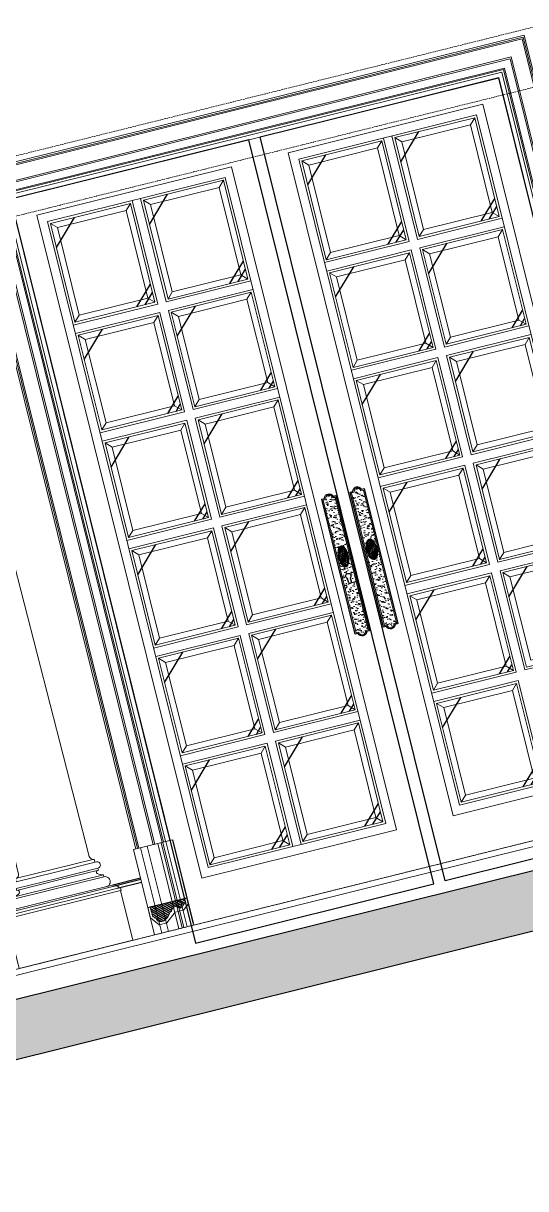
# Model space of a CAD drawing. Header units: inches. Extents: x -207898 to 3408902, y 497526 to 4632928.
# Drawn here: x 300325 to 302044, y 511786 to 515772 of the extents above; entities that cross this region are included whole.
import ezdxf

# ---------------------------------------------------------------- set-up
doc = ezdxf.new("R2010")
doc.units = ezdxf.units.IN
doc.header["$MEASUREMENT"] = 0
doc.linetypes.add('DASHED', pattern=[0.75, 0.5, -0.25])
doc.linetypes.add('HIDDEN', pattern=[0.375, 0.25, -0.125])
for name, color, linetype in [('8', 8, 'Continuous'), ('A-HATCH', 8, 'Continuous'), ('A-Hidden', 8, 'HIDDEN'), ('A-Plaster', 1, 'Continuous'), ('brass', 40, 'Continuous'), ('Ext.Walls', 31, 'Continuous'), ('Layer1', 1, 'Continuous'), ('Layer3', 7, 'Continuous'), ('Layer7', 8, 'Continuous'), ('WOOD', 23, 'Continuous')]:
    doc.layers.add(name, color=color, linetype=linetype)
for name, color, linetype, lineweight in [('A-FLOR-TIL1', 6, 'Continuous', 18), ('DIM', 252, 'Continuous', 35), ('Glass', 4, 'Continuous', 0), ('Marble', 6, 'Continuous', 0), ('wood ELEVATION 2', 32, 'Continuous', 18)]:
    doc.layers.add(name, color=color, linetype=linetype, lineweight=lineweight)

# ---------------------------------------------------------------- blocks, each defined once
blk = doc.blocks.new('seca')
at = {"layer": 'Layer7', "ltscale": 300}
h = blk.add_hatch(dxfattribs=at)
h.set_pattern_fill('AR-CONC', color=256, scale=10, angle=-13.9714, style=0)
h.set_pattern_definition([(116.028577, (-385371.086, -318706.174), (-71.119169, 11.2278116), [7.5, -82.5]), (171.028577, (-385371.086, -318706.174), (31.625426, 69.643965), [6, -66]), (65.577177, (-385377.01, -318705.24), (-39.493806, 80.871745), [6.374019, -70.114211]), (119.844377, (-385366.26, -318686.77), (-107.563064, 9.705012), [11.25, -123.75]), (69.392977, (-385375.22, -318685.96), (-67.18229, 117.096285), [9.561029, -105.1713]), (174.844377, (-385366.26, -318686.77), (-67.182198, 117.096337), [9, -99]), (145.028577, (-385377.17, -318689.203), (-67.645578, -24.659192), [7.5, -82.5]), (200.028577, (-385377.17, -318689.2), (-6.103844, 76.244295), [6, -66]), (94.577177, (-385382.806, -318691.26), (-73.749461, 51.585045), [6.374019, -70.114211]), (128.528577, (-385371.086, -318706.174), (6.8573079, 32.5981461), [0, -65.2, 0, -67, 0, -66.25]), (158.528577, (-385371.086, -318706.174), (-16.0061014, 44.6258503), [0, -38.2, 0, -63.7, 0, -25.25]), (198.528577, (-385349.446, -318711.558), (-52.3475577, 10.6997366), [0, -25, 0, -78, 0, -103.5]), (208.528577, (-385339.74, -318713.973), (-54.1764206, 23.794676), [0, -32.5, 0, -51.8, 0, -73.5])])
h.paths.add_polyline_path([(100, 4650), (100, 4450), (-13135, 4450), (-13135, 4650)])
h.paths.add_polyline_path([(-13232.1, 0), (-13232.1, 200), (100, 200), (100, 0)])
at = {"layer": 'A-FLOR-TIL1', "ltscale": 5}
for p, q in [((-13232.1, 300), (-100, 300)), ((-13232.1, 280), (-100, 280))]:
    blk.add_line(p, q, dxfattribs=at)
at = {"layer": 'Layer3'}
for p, q in [((-13232.1, 200), (100, 200)), ((-13232.1, 0), (100, 0))]:
    blk.add_line(p, q, dxfattribs=at)
blk = doc.blocks.new('deco column')
at = {"layer": 'Ext.Walls', "lineweight": 0}
for p, q in [((7577.1, -5087.7, 0), (7252.1, -5087.7, 0)), ((7252.1, -5087.7, 0), (7252.1, -5102.7, 0)), ((7577.1, -5087.7, 0), (7577.1, -5102.7, 0)), ((7414.6, -5102.7, 0), (7252.1, -5102.7, 0)), ((7264.6, -5114.3, 0), (7264.6, -5137.7, 0)), ((7414.6, -5137.7, 0), (7264.6, -5137.7, 0)), ((7414.6, -5102.7, 0), (7577.1, -5102.7, 0)), ((7414.6, -5137.7, 0), (7564.6, -5137.7, 0)), ((7564.6, -5114.3, 0), (7564.6, -5137.7, 0)), ((7414.6, -5167.7, 0), (7294.6, -5167.7, 0)), ((7294.6, -5167.7, 0), (7294.6, -5182.7, 0)), ((7414.6, -5167.7, 0), (7534.6, -5167.7, 0)), ((7534.6, -5167.7, 0), (7534.6, -5182.7, 0)), ((7308.3, -5215.2, 0), (7289.6, -7473.4, 0)), ((7414.6, -5182.7, 0), (7294.6, -5182.7, 0)), ((7308.3, -5194.9, 0), (7308.3, -5215.2, 0)), ((7414.6, -5182.7, 0), (7534.6, -5182.7, 0)), ((7520.8, -5194.9, 0), (7520.8, -5215.2, 0)), ((7520.8, -5215.2, 0), (7539.6, -7473.4, 0)), ((7275.9, -7486.2, 0), (7414.6, -7486.2, 0)), ((7275.9, -7497.6, 0), (7275.9, -7486.2, 0)), ((7553.2, -7486.2, 0), (7414.6, -7486.2, 0)), ((7553.2, -7497.6, 0), (7553.2, -7486.2, 0)), ((7270.5, -7497.6, 0), (7414.6, -7497.6, 0)), ((7270.5, -7519.7, 0), (7414.6, -7519.7, 0)), ((7270.5, -7526.6, 0), (7270.5, -7519.7, 0)), ((7270.5, -7526.6, 0), (7414.6, -7526.6, 0)), ((7558.6, -7497.6, 0), (7414.6, -7497.6, 0)), ((7558.6, -7519.7, 0), (7414.6, -7519.7, 0)), ((7558.6, -7526.6, 0), (7414.6, -7526.6, 0)), ((7558.6, -7526.6, 0), (7558.6, -7519.7, 0)), ((7257.6, -7546, 0), (7414.6, -7546, 0)), ((7257.6, -7553.3, 0), (7257.6, -7546, 0)), ((7257.6, -7553.3, 0), (7571.5, -7553.3, 0)), ((7571.5, -7546, 0), (7414.6, -7546, 0)), ((7571.5, -7553.3, 0), (7571.5, -7546, 0)), ((7240.4, -7587.7, 0), (7414.6, -7587.7, 0)), ((7588.8, -7587.7, 0), (7414.6, -7587.7, 0))]:
    blk.add_line(p, q, dxfattribs=at)
at = {"layer": 'Ext.Walls', "lineweight": 0, "elevation": 0}
blk.add_lwpolyline([(7414.6, -5087.7), (7254.6, -5087.7)], dxfattribs=at)
at = {"layer": 'Ext.Walls', "lineweight": 0}
for centre, radius, start, end in [((7252.1, -5114.8, 0), 12.4, 2.2566, 75.6666), ((7312.6, -5129.7, 0), 42.1, 190.9695, 244.5872), ((7516.5, -5129.7, 0), 42.1, 295.4128, 349.0305), ((7577, -5114.8, 0), 12.4, 104.3334, 177.7434), ((7295, -5195.7, 0), 13.3, 3.4202, 77.6829), ((7534.1, -5195.7, 0), 13.3, 102.3171, 176.5798)]:
    blk.add_arc(centre, radius, start, end, dxfattribs=at)
for centre, major_axis, start_param, end_param in [((7276.1, -7473.2, 0), (-9.56, 9.56), 2.621969, 3.910571), ((7270.5, -7508.6, 0), (-7.83, 7.83), -0.785398, 2.356194), ((7272.8, -7532.6, 0), (-4.25, 4.25), 3.211342, 5.374534), ((7257.6, -7570.5, 0), (12.2, 12.2), 0.785398, 3.926991), ((7253.6, -7512.1, 0), (24.1, 24.1), 4.043473, 4.698234)]:
    blk.add_ellipse(centre, major_axis=major_axis, ratio=1, start_param=start_param, end_param=end_param, dxfattribs=at)
at = {"layer": 'Ext.Walls', "lineweight": 0, "extrusion": (0, 0, -1)}
for centre, major_axis, start_param, end_param in [((7553.1, -7473.2, 0), (9.56, 9.56), 2.621969, 3.910571), ((7556.3, -7532.6, 0), (4.25, 4.25), 3.211342, 5.374534), ((7558.6, -7508.6, 0), (7.83, 7.83), -0.785398, 2.356194), ((7575.5, -7512.1, 0), (-24.1, 24.1), 4.043473, 4.698234), ((7571.5, -7570.5, 0), (-12.2, 12.2), 0.785398, 3.926991)]:
    blk.add_ellipse(centre, major_axis=major_axis, ratio=1, start_param=start_param, end_param=end_param, dxfattribs=at)
at = {"layer": 'Marble', "color": 6}
for p, q in [((7614.6, -7612.7, 0), (7214.6, -7612.7, 0)), ((7216.6, -7602.7, 0), (7612.6, -7602.7, 0)), ((7602.6, -7592.7, 0), (7226.6, -7592.7, 0))]:
    blk.add_line(p, q, dxfattribs=at)
at = {"layer": 'Marble', "color": 6, "elevation": 0}
for points in [[(7214.6, -7612.7), (7211.6, -7612.7), (7211.6, -7602.7), (7216.6, -7602.7, -0.414214), (7226.6, -7592.7), (7226.6, -7587.7), (7414.6, -7587.7)], [(7614.6, -7612.7), (7617.6, -7612.7), (7617.6, -7602.7), (7612.6, -7602.7, 0.414214), (7602.6, -7592.7), (7602.6, -7587.7), (7414.6, -7587.7)]]:
    blk.add_lwpolyline(points, format="xyb", dxfattribs=at)
blk.add_lwpolyline([(7214.6, -7612.7), (7214.6, -7787.7), (7614.6, -7787.7), (7614.6, -7612.7)], dxfattribs=at)
blk = doc.blocks.new('door main maj')
at = {"layer": 'A-HATCH'}
h = blk.add_hatch(dxfattribs=at)
h.set_pattern_fill('AR-RROOF', color=256, scale=20, angle=45, style=0)
h.set_pattern_definition([(45, (53163.64, -12158.8), (431.0523, 1149.473), [7620, -1016, 2540, -508]), (45, (53461.8, -11501.44), (-836.96, 118.539), [1524, -167.64, 3048, -381]), (45, (53037.9, -11673.86), (1627.2224, 2108.5641), [4064, -711.2, 2032, -508])])
h.paths.add_polyline_path([(-466, -233.3), (-748, -233.3), (-748, -581.7), (-466, -581.7)])
h = blk.add_hatch(dxfattribs=at)
h.set_pattern_fill('AR-RROOF', color=256, scale=20, angle=45, style=0)
h.set_pattern_definition([(45, (53491.6, -12158.8), (431.0523, 1149.473), [7620, -1016, 2540, -508]), (45, (53789.76, -11501.44), (-836.96, 118.539), [1524, -167.64, 3048, -381]), (45, (53365.9, -11673.86), (1627.2224, 2108.5641), [4064, -711.2, 2032, -508])])
h.paths.add_polyline_path([(-138, -233.3), (-420, -233.3), (-420, -581.7), (-138, -581.7)])
h = blk.add_hatch(dxfattribs=at)
h.set_pattern_fill('AR-RROOF', color=256, scale=20, angle=45, style=0)
h.set_pattern_definition([(45, (54049.57, -12158.8), (431.0523, 1149.473), [7620, -1016, 2540, -508]), (45, (54347.7, -11501.44), (-836.96, 118.539), [1524, -167.64, 3048, -381]), (45, (53923.84, -11673.86), (1627.2224, 2108.5641), [4064, -711.2, 2032, -508])])
h.paths.add_polyline_path([(420, -233.3), (138, -233.3), (138, -581.7), (420, -581.7)])
h = blk.add_hatch(dxfattribs=at)
h.set_pattern_fill('AR-RROOF', color=256, scale=20, angle=45, style=0)
h.set_pattern_definition([(45, (54377.54, -12158.8), (431.0523, 1149.473), [7620, -1016, 2540, -508]), (45, (54675.7, -11501.44), (-836.96, 118.539), [1524, -167.64, 3048, -381]), (45, (54251.82, -11673.86), (1627.2224, 2108.5641), [4064, -711.2, 2032, -508])])
h.paths.add_polyline_path([(747.9, -233.3), (466, -233.3), (466, -581.7), (747.9, -581.7)])
h = blk.add_hatch(dxfattribs=at)
h.set_pattern_fill('AR-RROOF', color=256, scale=20, angle=45, style=0)
h.set_pattern_definition([(45, (53163.64, -12553.23), (431.0523, 1149.473), [7620, -1016, 2540, -508]), (45, (53461.8, -11895.9), (-836.96, 118.539), [1524, -167.64, 3048, -381]), (45, (53037.9, -12068.3), (1627.2224, 2108.5641), [4064, -711.2, 2032, -508])])
h.paths.add_polyline_path([(-466, -627.7), (-748, -627.7), (-748, -961.2), (-466, -961.2)])
h = blk.add_hatch(dxfattribs=at)
h.set_pattern_fill('AR-RROOF', color=256, scale=20, angle=45, style=0)
h.set_pattern_definition([(45, (53491.6, -12553.23), (431.0523, 1149.473), [7620, -1016, 2540, -508]), (45, (53789.76, -11895.9), (-836.96, 118.539), [1524, -167.64, 3048, -381]), (45, (53365.9, -12068.3), (1627.2224, 2108.5641), [4064, -711.2, 2032, -508])])
h.paths.add_polyline_path([(-138, -627.7), (-420, -627.7), (-420, -961.2), (-138, -961.2)])
h = blk.add_hatch(dxfattribs=at)
h.set_pattern_fill('AR-RROOF', color=256, scale=20, angle=45, style=0)
h.set_pattern_definition([(45, (54049.57, -12553.23), (431.0523, 1149.473), [7620, -1016, 2540, -508]), (45, (54347.7, -11895.9), (-836.96, 118.539), [1524, -167.64, 3048, -381]), (45, (53923.84, -12068.3), (1627.2224, 2108.5641), [4064, -711.2, 2032, -508])])
h.paths.add_polyline_path([(420, -627.7), (138, -627.7), (138, -961.2), (420, -961.2)])
h = blk.add_hatch(dxfattribs=at)
h.set_pattern_fill('AR-RROOF', color=256, scale=20, angle=45, style=0)
h.set_pattern_definition([(45, (54377.54, -12553.23), (431.0523, 1149.473), [7620, -1016, 2540, -508]), (45, (54675.7, -11895.9), (-836.96, 118.539), [1524, -167.64, 3048, -381]), (45, (54251.82, -12068.3), (1627.2224, 2108.5641), [4064, -711.2, 2032, -508])])
h.paths.add_polyline_path([(747.9, -627.7), (466, -627.7), (466, -961.2), (747.9, -961.2)])
h = blk.add_hatch(dxfattribs=at)
h.set_pattern_fill('AR-RROOF', color=256, scale=20, angle=45, style=0)
h.set_pattern_definition([(45, (53163.64, -12932.66), (431.0523, 1149.473), [7620, -1016, 2540, -508]), (45, (53461.8, -12275.3), (-836.96, 118.539), [1524, -167.64, 3048, -381]), (45, (53037.9, -12447.73), (1627.2224, 2108.5641), [4064, -711.2, 2032, -508])])
h.paths.add_polyline_path([(-466, -1007.2), (-747.9, -1007.2), (-747.9, -1340.6), (-466, -1340.6)])
h = blk.add_hatch(dxfattribs=at)
h.set_pattern_fill('AR-RROOF', color=256, scale=20, angle=45, style=0)
h.set_pattern_definition([(45, (53491.6, -12932.66), (431.0523, 1149.473), [7620, -1016, 2540, -508]), (45, (53789.76, -12275.3), (-836.96, 118.539), [1524, -167.64, 3048, -381]), (45, (53365.9, -12447.73), (1627.2224, 2108.5641), [4064, -711.2, 2032, -508])])
h.paths.add_polyline_path([(-138, -1007.2), (-420, -1007.2), (-420, -1340.6), (-138, -1340.6)])
h = blk.add_hatch(dxfattribs=at)
h.set_pattern_fill('AR-RROOF', color=256, scale=20, angle=45, style=0)
h.set_pattern_definition([(45, (54049.57, -12932.66), (431.0523, 1149.473), [7620, -1016, 2540, -508]), (45, (54347.7, -12275.3), (-836.96, 118.539), [1524, -167.64, 3048, -381]), (45, (53923.84, -12447.73), (1627.2224, 2108.5641), [4064, -711.2, 2032, -508])])
h.paths.add_polyline_path([(420, -1007.2), (138, -1007.2), (138, -1340.6), (420, -1340.6)])
h = blk.add_hatch(dxfattribs=at)
h.set_pattern_fill('AR-RROOF', color=256, scale=20, angle=45, style=0)
h.set_pattern_definition([(45, (54377.54, -12932.66), (431.0523, 1149.473), [7620, -1016, 2540, -508]), (45, (54675.7, -12275.3), (-836.96, 118.539), [1524, -167.64, 3048, -381]), (45, (54251.82, -12447.73), (1627.2224, 2108.5641), [4064, -711.2, 2032, -508])])
h.paths.add_polyline_path([(747.9, -1007.2), (466, -1007.2), (466, -1340.6), (747.9, -1340.6)])
h = blk.add_hatch(dxfattribs=at)
h.set_pattern_fill('AR-RROOF', color=256, scale=20, angle=45, style=0)
h.set_pattern_definition([(45, (53163.64, -13312.1), (431.0523, 1149.473), [7620, -1016, 2540, -508]), (45, (53461.8, -12654.74), (-836.96, 118.539), [1524, -167.64, 3048, -381]), (45, (53037.9, -12827.16), (1627.2224, 2108.5641), [4064, -711.2, 2032, -508])])
h.paths.add_polyline_path([(-466, -1386.6), (-747.9, -1386.6), (-747.9, -1720), (-466, -1720)])
h = blk.add_hatch(dxfattribs=at)
h.set_pattern_fill('AR-RROOF', color=256, scale=20, angle=45, style=0)
h.set_pattern_definition([(45, (53491.6, -13312.1), (431.0523, 1149.473), [7620, -1016, 2540, -508]), (45, (53789.76, -12654.74), (-836.96, 118.539), [1524, -167.64, 3048, -381]), (45, (53365.9, -12827.16), (1627.2224, 2108.5641), [4064, -711.2, 2032, -508])])
h.paths.add_polyline_path([(-138, -1386.6), (-420, -1386.6), (-420, -1720), (-138, -1720)])
h = blk.add_hatch(dxfattribs=at)
h.set_pattern_fill('AR-RROOF', color=256, scale=20, angle=45, style=0)
h.set_pattern_definition([(45, (54049.57, -13312.1), (431.0523, 1149.473), [7620, -1016, 2540, -508]), (45, (54347.7, -12654.74), (-836.96, 118.539), [1524, -167.64, 3048, -381]), (45, (53923.84, -12827.16), (1627.2224, 2108.5641), [4064, -711.2, 2032, -508])])
h.paths.add_polyline_path([(420, -1386.6), (138, -1386.6), (138, -1720), (420, -1720)])
h = blk.add_hatch(dxfattribs=at)
h.set_pattern_fill('AR-RROOF', color=256, scale=20, angle=45, style=0)
h.set_pattern_definition([(45, (54377.54, -13312.1), (431.0523, 1149.473), [7620, -1016, 2540, -508]), (45, (54675.7, -12654.74), (-836.96, 118.539), [1524, -167.64, 3048, -381]), (45, (54251.82, -12827.16), (1627.2224, 2108.5641), [4064, -711.2, 2032, -508])])
h.paths.add_polyline_path([(747.9, -1386.6), (466, -1386.6), (466, -1720), (747.9, -1720)])
h = blk.add_hatch(dxfattribs=at)
h.set_pattern_fill('AR-RROOF', color=256, scale=20, angle=45, style=0)
h.set_pattern_definition([(45, (53163.64, -13691.53), (431.0523, 1149.473), [7620, -1016, 2540, -508]), (45, (53461.8, -13034.2), (-836.96, 118.539), [1524, -167.64, 3048, -381]), (45, (53037.9, -13206.6), (1627.2224, 2108.5641), [4064, -711.2, 2032, -508])])
h.paths.add_polyline_path([(-466, -1766), (-747.9, -1766), (-747.9, -2099.5), (-466, -2099.5)])
h = blk.add_hatch(dxfattribs=at)
h.set_pattern_fill('AR-RROOF', color=256, scale=20, angle=45, style=0)
h.set_pattern_definition([(45, (53491.6, -13691.53), (431.0523, 1149.473), [7620, -1016, 2540, -508]), (45, (53789.76, -13034.2), (-836.96, 118.539), [1524, -167.64, 3048, -381]), (45, (53365.9, -13206.6), (1627.2224, 2108.5641), [4064, -711.2, 2032, -508])])
h.paths.add_polyline_path([(-138, -1766), (-420, -1766), (-420, -2099.5), (-138, -2099.5)])
h = blk.add_hatch(dxfattribs=at)
h.set_pattern_fill('AR-RROOF', color=256, scale=20, angle=45, style=0)
h.set_pattern_definition([(45, (54049.57, -13691.53), (431.0523, 1149.473), [7620, -1016, 2540, -508]), (45, (54347.7, -13034.2), (-836.96, 118.539), [1524, -167.64, 3048, -381]), (45, (53923.84, -13206.6), (1627.2224, 2108.5641), [4064, -711.2, 2032, -508])])
h.paths.add_polyline_path([(420, -1766), (138, -1766), (138, -2099.5), (420, -2099.5)])
h = blk.add_hatch(dxfattribs=at)
h.set_pattern_fill('AR-RROOF', color=256, scale=20, angle=45, style=0)
h.set_pattern_definition([(45, (54377.54, -13691.53), (431.0523, 1149.473), [7620, -1016, 2540, -508]), (45, (54675.7, -13034.2), (-836.96, 118.539), [1524, -167.64, 3048, -381]), (45, (54251.82, -13206.6), (1627.2224, 2108.5641), [4064, -711.2, 2032, -508])])
h.paths.add_polyline_path([(747.9, -1766), (466, -1766), (466, -2099.5), (747.9, -2099.5)])
h = blk.add_hatch(dxfattribs=at)
h.set_pattern_fill('AR-RROOF', color=256, scale=20, angle=45, style=0)
h.set_pattern_definition([(45, (53163.64, -14070.96), (431.0523, 1149.473), [7620, -1016, 2540, -508]), (45, (53461.8, -13413.6), (-836.96, 118.539), [1524, -167.64, 3048, -381]), (45, (53037.9, -13586.02), (1627.2224, 2108.5641), [4064, -711.2, 2032, -508])])
h.paths.add_polyline_path([(-466, -2145.5), (-748, -2145.5), (-748, -2493.9), (-466, -2493.9)])
h = blk.add_hatch(dxfattribs=at)
h.set_pattern_fill('AR-RROOF', color=256, scale=20, angle=45, style=0)
h.set_pattern_definition([(45, (53491.6, -14070.96), (431.0523, 1149.473), [7620, -1016, 2540, -508]), (45, (53789.76, -13413.6), (-836.96, 118.539), [1524, -167.64, 3048, -381]), (45, (53365.9, -13586.02), (1627.2224, 2108.5641), [4064, -711.2, 2032, -508])])
h.paths.add_polyline_path([(-138, -2145.5), (-420, -2145.5), (-420, -2493.9), (-138, -2493.9)])
h = blk.add_hatch(dxfattribs=at)
h.set_pattern_fill('AR-RROOF', color=256, scale=20, angle=45, style=0)
h.set_pattern_definition([(45, (54049.57, -14070.96), (431.0523, 1149.473), [7620, -1016, 2540, -508]), (45, (54347.7, -13413.6), (-836.96, 118.539), [1524, -167.64, 3048, -381]), (45, (53923.84, -13586.02), (1627.2224, 2108.5641), [4064, -711.2, 2032, -508])])
h.paths.add_polyline_path([(420, -2145.5), (138, -2145.5), (138, -2493.9), (420, -2493.9)])
at = {"layer": 'brass', "lineweight": 0}
h = blk.add_hatch(dxfattribs=at)
h.set_pattern_fill('AR-SAND', color=256, scale=0.4)
h.set_pattern_definition([(37.5, (-53180.787, 11188.355), (-0.6400125, 19.5765295), [0, -15.4432, 0, -17.272, 0, -16.51]), (7.5, (-53180.787, 11188.355), (17.980931, 28.673004), [0, -8.3312, 0, -13.9192, 0, -5.334]), (327.5, (-53193.284, 11188.355), (31.639695, 0.0574874), [0, -5.08, 0, -18.288, 0, -23.876]), (317.5, (-53193.284, 11188.355), (30.542258, 8.917173), [0, -2.54, 0, -11.9888, 0, -13.716])])
h.paths.add_polyline_path([(-71, -1376.9), (-61.4, -1376.9, -1.054652), (-38.6, -1376.9), (-29, -1376.9), (-29, -1844.9), (-38.6, -1844.9, -1.054652), (-61.4, -1844.9), (-71, -1844.9)])
h.paths.add_polyline_path([(-45, -1670.9), (-45, -1657.4, 3.296663), (-55, -1657.4), (-55, -1670.9, 1)], flags=16)
edge = h.paths.add_edge_path(flags=16)
edge.add_ellipse((-50, -1580.9), major_axis=(0, -36), ratio=0.472222, start_angle=0, end_angle=360, ccw=False)
edge = h.paths.add_edge_path(flags=0)
edge.add_spline(control_points=[(-50, -1614.9), (-50.7, -1614.9), (-51.4, -1614.8), (-52.9, -1614.2), (-53.7, -1613.8), (-55.2, -1612.7), (-56, -1611.9), (-57.5, -1610.2), (-58.2, -1609.1), (-60, -1606.1), (-61, -1603.9), (-62.7, -1599.1), (-63.4, -1596.4), (-64.4, -1590.7), (-64.8, -1587.7), (-65.1, -1581.6), (-65, -1578.5), (-64.6, -1572.4), (-64.2, -1569.5), (-63, -1563.9), (-62.2, -1561.3), (-60.5, -1556.6), (-59.4, -1554.6), (-57.4, -1551.5), (-56.5, -1550.3), (-54.6, -1548.5), (-53.6, -1547.9), (-51.9, -1547.2), (-51.2, -1547), (-49.8, -1546.8), (-49.1, -1546.9), (-47.6, -1547.3), (-46.9, -1547.7), (-45.3, -1548.6), (-44.6, -1549.3), (-43.1, -1550.9), (-42.3, -1551.8), (-40.9, -1554.1), (-40.2, -1555.3), (-38.6, -1558.9), (-37.7, -1561.6), (-36.2, -1567.3), (-35.7, -1570.4), (-35, -1576.7), (-34.9, -1580), (-35.1, -1586.5), (-35.5, -1589.7), (-36.5, -1595.8), (-37.2, -1598.7), (-39, -1603.9), (-40.1, -1606.3), (-42.1, -1609.7), (-43.1, -1610.9), (-45, -1612.9), (-46, -1613.6), (-47.7, -1614.5), (-48.4, -1614.7), (-49.4, -1614.9), (-49.7, -1614.9), (-50, -1614.9)], knot_values=[0, 0, 0, 0, 0.16901, 0.16901, 0.33802, 0.33802, 0.50703, 0.50703, 0.67604, 0.67604, 0.938571, 0.938571, 1.201101, 1.201101, 1.463632, 1.463632, 1.726163, 1.726163, 1.988693, 1.988693, 2.251224, 2.251224, 2.513755, 2.513755, 2.724578, 2.724578, 2.935401, 2.935401, 3.103312, 3.103312, 3.271224, 3.271224, 3.439135, 3.439135, 3.607046, 3.607046, 3.774958, 3.774958, 3.942869, 3.942869, 4.222, 4.222, 4.501132, 4.501132, 4.780263, 4.780263, 5.059395, 5.059395, 5.338526, 5.338526, 5.617657, 5.617657, 5.833162, 5.833162, 6.048667, 6.048667, 6.216772, 6.216772, 6.283185, 6.283185, 6.283185, 6.283185], degree=3, periodic=0)
h = blk.add_hatch(dxfattribs=at)
h.set_pattern_fill('AR-SAND', color=256, scale=0.4)
h.set_pattern_definition([(37.5, (-53217.517, 11188.355), (-0.6400125, 19.5765295), [0, -15.4432, 0, -17.272, 0, -16.51]), (7.5, (-53217.517, 11188.355), (17.980931, 28.673004), [0, -8.3312, 0, -13.9192, 0, -5.334]), (327.5, (-53230.013, 11188.355), (31.639695, 0.0574874), [0, -5.08, 0, -18.288, 0, -23.876]), (317.5, (-53230.013, 11188.355), (30.542258, 8.917173), [0, -2.54, 0, -11.9888, 0, -13.716])])
edge = h.paths.add_edge_path()
edge.add_line((29, -1376.9), (38.6, -1376.9))
edge.add_arc((50, -1376.3), 11.4, -363.0473, -176.9527, ccw=False)
edge.add_line((61.4, -1376.9), (71, -1376.9))
edge.add_line((71, -1376.9), (71, -1844.9))
edge.add_line((71, -1844.9), (61.4, -1844.9))
edge.add_arc((50, -1845.5), 11.4, -183.0473, 3.0473, ccw=False)
edge.add_line((38.6, -1844.9), (29, -1844.9))
edge.add_line((29, -1844.9), (29, -1376.9))
edge = h.paths.add_edge_path(flags=16)
edge.add_line((55, -1665.7), (55, -1664.9))
edge.add_arc((49.8, -1671.7), 8.54, 52.7456, 124.4083)
edge.add_line((45, -1664.6), (45, -1665.2))
edge.add_arc((49.7, -1671.1), 7.54, 45.2035, 128.5023, ccw=False)
edge = h.paths.add_edge_path(flags=16)
edge.add_ellipse((50, -1580.9), major_axis=(0, -36), ratio=0.472222, start_angle=0, end_angle=360, ccw=False)
edge = h.paths.add_edge_path(flags=0)
edge.add_spline(control_points=[(50, -1614.9), (49.3, -1614.9), (48.6, -1614.8), (47.1, -1614.2), (46.3, -1613.8), (44.8, -1612.7), (44, -1611.9), (42.5, -1610.2), (41.8, -1609.1), (40, -1606.1), (39, -1603.9), (37.3, -1599.1), (36.6, -1596.4), (35.6, -1590.7), (35.2, -1587.7), (34.9, -1581.6), (35, -1578.5), (35.4, -1572.4), (35.8, -1569.5), (37, -1563.9), (37.8, -1561.3), (39.5, -1556.6), (40.6, -1554.6), (42.6, -1551.5), (43.5, -1550.3), (45.4, -1548.5), (46.4, -1547.9), (48.1, -1547.2), (48.8, -1547), (50.2, -1546.8), (50.9, -1546.9), (52.4, -1547.3), (53.1, -1547.7), (54.7, -1548.6), (55.4, -1549.3), (56.9, -1550.9), (57.7, -1551.8), (59.1, -1554.1), (59.8, -1555.3), (61.4, -1558.9), (62.3, -1561.6), (63.8, -1567.3), (64.3, -1570.4), (65, -1576.7), (65.1, -1580), (64.9, -1586.5), (64.5, -1589.7), (63.5, -1595.8), (62.8, -1598.7), (61, -1603.9), (59.9, -1606.3), (57.9, -1609.7), (56.9, -1610.9), (55, -1612.9), (54, -1613.6), (52.3, -1614.5), (51.6, -1614.7), (50.6, -1614.9), (50.3, -1614.9), (50, -1614.9)], knot_values=[0, 0, 0, 0, 0.16901, 0.16901, 0.33802, 0.33802, 0.50703, 0.50703, 0.67604, 0.67604, 0.938571, 0.938571, 1.201101, 1.201101, 1.463632, 1.463632, 1.726163, 1.726163, 1.988693, 1.988693, 2.251224, 2.251224, 2.513755, 2.513755, 2.724578, 2.724578, 2.935401, 2.935401, 3.103312, 3.103312, 3.271224, 3.271224, 3.439135, 3.439135, 3.607046, 3.607046, 3.774958, 3.774958, 3.942869, 3.942869, 4.222, 4.222, 4.501132, 4.501132, 4.780263, 4.780263, 5.059395, 5.059395, 5.338526, 5.338526, 5.617657, 5.617657, 5.833162, 5.833162, 6.048667, 6.048667, 6.216772, 6.216772, 6.283185, 6.283185, 6.283185, 6.283185], degree=3, periodic=0)
h = blk.add_hatch(dxfattribs=at)
h.set_pattern_fill('ANSI36', color=256)
h.set_pattern_definition([(45, (-53180.787, 11188.3552), (1.68379802, 6.17392608), [7.9375, -1.5875, 0, -1.5875])])
edge = h.paths.add_edge_path()
edge.add_spline(control_points=[(-50, -1614.9), (-50.7, -1614.9), (-51.4, -1614.8), (-52.9, -1614.2), (-53.7, -1613.8), (-55.2, -1612.7), (-56, -1611.9), (-57.5, -1610.2), (-58.2, -1609.1), (-60, -1606.1), (-61, -1603.9), (-62.7, -1599.1), (-63.4, -1596.4), (-64.4, -1590.7), (-64.8, -1587.7), (-65.1, -1581.6), (-65, -1578.5), (-64.6, -1572.4), (-64.2, -1569.5), (-63, -1563.9), (-62.2, -1561.3), (-60.5, -1556.6), (-59.4, -1554.6), (-57.4, -1551.5), (-56.5, -1550.3), (-54.6, -1548.5), (-53.6, -1547.9), (-51.9, -1547.2), (-51.2, -1547), (-49.8, -1546.8), (-49.1, -1546.9), (-47.6, -1547.3), (-46.9, -1547.7), (-45.3, -1548.6), (-44.6, -1549.3), (-43.1, -1550.9), (-42.3, -1551.8), (-40.9, -1554.1), (-40.2, -1555.3), (-38.6, -1558.9), (-37.7, -1561.6), (-36.2, -1567.3), (-35.7, -1570.4), (-35, -1576.7), (-34.9, -1580), (-35.1, -1586.5), (-35.5, -1589.7), (-36.5, -1595.8), (-37.2, -1598.7), (-39, -1603.9), (-40.1, -1606.3), (-42.1, -1609.7), (-43.1, -1610.9), (-45, -1612.9), (-46, -1613.6), (-47.7, -1614.5), (-48.4, -1614.7), (-49.4, -1614.9), (-49.7, -1614.9), (-50, -1614.9)], knot_values=[0, 0, 0, 0, 0.16901, 0.16901, 0.33802, 0.33802, 0.50703, 0.50703, 0.67604, 0.67604, 0.938571, 0.938571, 1.201101, 1.201101, 1.463632, 1.463632, 1.726163, 1.726163, 1.988693, 1.988693, 2.251224, 2.251224, 2.513755, 2.513755, 2.724578, 2.724578, 2.935401, 2.935401, 3.103312, 3.103312, 3.271224, 3.271224, 3.439135, 3.439135, 3.607046, 3.607046, 3.774958, 3.774958, 3.942869, 3.942869, 4.222, 4.222, 4.501132, 4.501132, 4.780263, 4.780263, 5.059395, 5.059395, 5.338526, 5.338526, 5.617657, 5.617657, 5.833162, 5.833162, 6.048667, 6.048667, 6.216772, 6.216772, 6.283185, 6.283185, 6.283185, 6.283185], degree=3, periodic=0)
h = blk.add_hatch(dxfattribs=at)
h.set_pattern_fill('ANSI36', color=256)
h.set_pattern_definition([(45, (-53217.5166, 11188.3552), (1.68379802, 6.17392608), [7.9375, -1.5875, 0, -1.5875])])
edge = h.paths.add_edge_path()
edge.add_spline(control_points=[(50, -1614.9), (49.3, -1614.9), (48.6, -1614.8), (47.1, -1614.2), (46.3, -1613.8), (44.8, -1612.7), (44, -1611.9), (42.5, -1610.2), (41.8, -1609.1), (40, -1606.1), (39, -1603.9), (37.3, -1599.1), (36.6, -1596.4), (35.6, -1590.7), (35.2, -1587.7), (34.9, -1581.6), (35, -1578.5), (35.4, -1572.4), (35.8, -1569.5), (37, -1563.9), (37.8, -1561.3), (39.5, -1556.6), (40.6, -1554.6), (42.6, -1551.5), (43.5, -1550.3), (45.4, -1548.5), (46.4, -1547.9), (48.1, -1547.2), (48.8, -1547), (50.2, -1546.8), (50.9, -1546.9), (52.4, -1547.3), (53.1, -1547.7), (54.7, -1548.6), (55.4, -1549.3), (56.9, -1550.9), (57.7, -1551.8), (59.1, -1554.1), (59.8, -1555.3), (61.4, -1558.9), (62.3, -1561.6), (63.8, -1567.3), (64.3, -1570.4), (65, -1576.7), (65.1, -1580), (64.9, -1586.5), (64.5, -1589.7), (63.5, -1595.8), (62.8, -1598.7), (61, -1603.9), (59.9, -1606.3), (57.9, -1609.7), (56.9, -1610.9), (55, -1612.9), (54, -1613.6), (52.3, -1614.5), (51.6, -1614.7), (50.6, -1614.9), (50.3, -1614.9), (50, -1614.9)], knot_values=[0, 0, 0, 0, 0.16901, 0.16901, 0.33802, 0.33802, 0.50703, 0.50703, 0.67604, 0.67604, 0.938571, 0.938571, 1.201101, 1.201101, 1.463632, 1.463632, 1.726163, 1.726163, 1.988693, 1.988693, 2.251224, 2.251224, 2.513755, 2.513755, 2.724578, 2.724578, 2.935401, 2.935401, 3.103312, 3.103312, 3.271224, 3.271224, 3.439135, 3.439135, 3.607046, 3.607046, 3.774958, 3.774958, 3.942869, 3.942869, 4.222, 4.222, 4.501132, 4.501132, 4.780263, 4.780263, 5.059395, 5.059395, 5.338526, 5.338526, 5.617657, 5.617657, 5.833162, 5.833162, 6.048667, 6.048667, 6.216772, 6.216772, 6.283185, 6.283185, 6.283185, 6.283185], degree=3, periodic=0)
at = {"layer": 'WOOD', "ltscale": 5}
h = blk.add_hatch(dxfattribs=at)
h.set_pattern_fill('ANSI31', color=256, scale=2, angle=90, style=0)
h.set_pattern_definition([(135, (-3066.359, -21319.2535), (-4.490128, -4.490128), [])])
edge = h.paths.add_edge_path()
edge.add_spline(control_points=[(-969.9, -2625.5), (-970.4, -2627.3), (-971.3, -2632.3), (-966, -2640.3), (-954.1, -2643.7), (-940.5, -2640.3), (-928.2, -2630.7), (-922.3, -2622.4), (-919.5, -2617.8)], knot_values=[0, 0, 0, 0, 5.415004, 14.845554, 25.171787, 40.963284, 54.877228, 71.203181, 71.203181, 71.203181, 71.203181], degree=3, periodic=0)
edge.add_line((-919.5, -2617.8), (-914.5, -2617.8))
edge.add_spline(control_points=[(-914.5, -2617.8), (-914.3, -2617), (-913.3, -2613.8), (-909.4, -2608.2), (-901.8, -2603.8), (-894.6, -2603.1), (-890.3, -2604.5), (-888.4, -2606.7), (-887.9, -2608.5), (-887.9, -2609.5)], knot_values=[0, 0, 0, 0, 2.324395, 10.044553, 19.936108, 27.718662, 30.95963, 33.124227, 36.170003, 36.170003, 36.170003, 36.170003], degree=3, periodic=0)
edge.add_line((-887.9, -2609.5), (-883.9, -2609.5))
edge.add_arc((-879.9, -2609.5), 4, 180, 360)
edge.add_spline(control_points=[(-875.9, -2609.5), (-874.6, -2609.7), (-872.1, -2609.3), (-869.2, -2607), (-868, -2603.9), (-865.4, -2600.8), (-862.5, -2600.5), (-860.9, -2600.5)], knot_values=[0, 0, 0, 0, 4.057479, 7.238849, 10.438183, 13.975032, 18.589448, 18.589448, 18.589448, 18.589448], degree=3, periodic=0)
edge.add_line((-860.9, -2600.5), (-860.9, -2584.5))
edge.add_line((-860.9, -2584.5), (-980.9, -2584.5))
edge.add_line((-980.9, -2584.5), (-980.9, -2619.5))
edge.add_arc((-980.9, -2625.5), 6, 0, 90, ccw=False)
edge.add_line((-974.9, -2625.5), (-969.9, -2625.5))
at = {"layer": '8', "ltscale": 5, "elevation": 0}
for points in [[(-20, -120), (-860, -120), (-860, -2741.9), (-20, -2741.9)], [(20, -120), (860, -120), (860, -2741.9), (20, -2741.9)]]:
    blk.add_lwpolyline(points, close=True, dxfattribs=at)
at = {"layer": 'brass', "elevation": 0}
for points in [[(-35, -1372.9), (-25, -1372.9), (-25, -1848.9), (-35, -1848.9, -0.798957), (-65, -1848.9), (-75, -1848.9), (-75, -1372.9), (-65, -1372.9, -0.798957)], [(65, -1372.9), (75, -1372.9), (75, -1848.9), (65, -1848.9, -0.798957), (35, -1848.9), (25, -1848.9), (25, -1372.9), (35, -1372.9, -0.798957)], [(-45, -1657.4), (-45, -1670.9, -1), (-55, -1670.9), (-55, -1657.4, -3.296663)]]:
    blk.add_lwpolyline(points, format="xyb", close=True, dxfattribs=at)
at = {"layer": 'brass', "lineweight": 0, "elevation": 0}
for points in [[(-38.6, -1376.9), (-29, -1376.9), (-29, -1844.9), (-38.6, -1844.9, -1.054652), (-61.4, -1844.9), (-71, -1844.9), (-71, -1376.9), (-61.4, -1376.9, -1.054652)], [(61.4, -1376.9), (71, -1376.9), (71, -1844.9), (61.4, -1844.9, -1.054652), (38.6, -1844.9), (29, -1844.9), (29, -1376.9), (38.6, -1376.9, -1.054652)]]:
    blk.add_lwpolyline(points, format="xyb", close=True, dxfattribs=at)
at = {"layer": 'brass', "extrusion": (0, 0, -1)}
blk.add_ellipse((-50, -1580.9, 0), major_axis=(0, -36), ratio=0.472222, dxfattribs=at)
at = {"layer": 'brass'}
blk.add_ellipse((50, -1580.9, 0), major_axis=(0, -36), ratio=0.472222, dxfattribs=at)
at = {"layer": 'brass', "lineweight": 0}
for points in [[(-50, -1614.9, 0), (-50.7, -1614.9, 0), (-51.4, -1614.8, 0), (-52.9, -1614.2, 0), (-53.7, -1613.8, 0), (-55.2, -1612.7, 0), (-56, -1611.9, 0), (-57.5, -1610.2, 0), (-58.2, -1609.1, 0), (-60, -1606.1, 0), (-61, -1603.9, 0), (-62.7, -1599.1, 0), (-63.4, -1596.4, 0), (-64.4, -1590.7, 0), (-64.8, -1587.7, 0), (-65.1, -1581.6, 0), (-65, -1578.5, 0), (-64.6, -1572.4, 0), (-64.2, -1569.5, 0), (-63, -1563.9, 0), (-62.2, -1561.3, 0), (-60.5, -1556.6, 0), (-59.4, -1554.6, 0), (-57.4, -1551.5, 0), (-56.5, -1550.3, 0), (-54.6, -1548.5, 0), (-53.6, -1547.9, 0), (-51.9, -1547.2, 0), (-51.2, -1547, 0), (-49.8, -1546.8, 0), (-49.1, -1546.9, 0), (-47.6, -1547.3, 0), (-46.9, -1547.7, 0), (-45.3, -1548.6, 0), (-44.6, -1549.3, 0), (-43.1, -1550.9, 0), (-42.3, -1551.8, 0), (-40.9, -1554.1, 0), (-40.2, -1555.3, 0), (-38.6, -1558.9, 0), (-37.7, -1561.6, 0), (-36.2, -1567.3, 0), (-35.7, -1570.4, 0), (-35, -1576.7, 0), (-34.9, -1580, 0), (-35.1, -1586.5, 0), (-35.5, -1589.7, 0), (-36.5, -1595.8, 0), (-37.2, -1598.7, 0), (-39, -1603.9, 0), (-40.1, -1606.3, 0), (-42.1, -1609.7, 0), (-43.1, -1610.9, 0), (-45, -1612.9, 0), (-46, -1613.6, 0), (-47.7, -1614.5, 0), (-48.4, -1614.7, 0), (-49.4, -1614.9, 0), (-49.7, -1614.9, 0), (-50, -1614.9, 0)], [(50, -1614.9, 0), (50.7, -1614.9, 0), (51.4, -1614.8, 0), (52.9, -1614.2, 0), (53.7, -1613.8, 0), (55.2, -1612.7, 0), (56, -1611.9, 0), (57.5, -1610.2, 0), (58.2, -1609.1, 0), (60, -1606.1, 0), (61, -1603.9, 0), (62.7, -1599.1, 0), (63.4, -1596.4, 0), (64.4, -1590.7, 0), (64.8, -1587.7, 0), (65.1, -1581.6, 0), (65, -1578.5, 0), (64.6, -1572.4, 0), (64.2, -1569.5, 0), (63, -1563.9, 0), (62.2, -1561.3, 0), (60.5, -1556.6, 0), (59.4, -1554.6, 0), (57.4, -1551.5, 0), (56.5, -1550.3, 0), (54.6, -1548.5, 0), (53.6, -1547.9, 0), (51.9, -1547.2, 0), (51.2, -1547, 0), (49.8, -1546.8, 0), (49.1, -1546.9, 0), (47.6, -1547.3, 0), (46.9, -1547.7, 0), (45.3, -1548.6, 0), (44.6, -1549.3, 0), (43.1, -1550.9, 0), (42.3, -1551.8, 0), (40.9, -1554.1, 0), (40.2, -1555.3, 0), (38.6, -1558.9, 0), (37.7, -1561.6, 0), (36.2, -1567.3, 0), (35.7, -1570.4, 0), (35, -1576.7, 0), (34.9, -1580, 0), (35.1, -1586.5, 0), (35.5, -1589.7, 0), (36.5, -1595.8, 0), (37.2, -1598.7, 0), (39, -1603.9, 0), (40.1, -1606.3, 0), (42.1, -1609.7, 0), (43.1, -1610.9, 0), (45, -1612.9, 0), (46, -1613.6, 0), (47.7, -1614.5, 0), (48.4, -1614.7, 0), (49.4, -1614.9, 0), (49.7, -1614.9, 0), (50, -1614.9, 0)]]:
    blk.add_open_spline(points, degree=3, knots=[0, 0, 0, 0, 0.16901, 0.16901, 0.33802, 0.33802, 0.50703, 0.50703, 0.67604, 0.67604, 0.938571, 0.938571, 1.201101, 1.201101, 1.463632, 1.463632, 1.726163, 1.726163, 1.988693, 1.988693, 2.251224, 2.251224, 2.513755, 2.513755, 2.724578, 2.724578, 2.935401, 2.935401, 3.103312, 3.103312, 3.271224, 3.271224, 3.439135, 3.439135, 3.607046, 3.607046, 3.774958, 3.774958, 3.942869, 3.942869, 4.222, 4.222, 4.501132, 4.501132, 4.780263, 4.780263, 5.059395, 5.059395, 5.338526, 5.338526, 5.617657, 5.617657, 5.833162, 5.833162, 6.048667, 6.048667, 6.216772, 6.216772, 6.283185, 6.283185, 6.283185, 6.283185], dxfattribs=at)
at = {"layer": 'Glass'}
for p, q in [((-728, -253.3, 0), (-748, -233.3, 0)), ((-486, -253.3, 0), (-466, -233.3, 0)), ((-400, -253.3, 0), (-420, -233.3, 0)), ((-158, -253.3, 0), (-138, -233.3, 0)), ((158, -253.3, 0), (138, -233.3, 0)), ((400, -253.3, 0), (420, -233.3, 0)), ((486, -253.3, 0), (466, -233.3, 0)), ((727.9, -253.3, 0), (747.9, -233.3, 0)), ((-728, -561.7, 0), (-748, -581.7, 0)), ((-466, -581.7, 0), (-486, -561.7, 0)), ((-400, -561.7, 0), (-420, -581.7, 0)), ((-138, -581.7, 0), (-158, -561.7, 0)), ((138, -581.7, 0), (158, -561.7, 0)), ((400, -561.7, 0), (420, -581.7, 0)), ((466, -581.7, 0), (486, -561.7, 0)), ((727.9, -561.7, 0), (747.9, -581.7, 0)), ((-727.9, -647.7, 0), (-747.9, -627.7, 0)), ((-486, -647.7, 0), (-466, -627.7, 0)), ((-400, -647.7, 0), (-420, -627.7, 0)), ((-158, -647.7, 0), (-138, -627.7, 0)), ((158, -647.7, 0), (138, -627.7, 0)), ((400, -647.7, 0), (420, -627.7, 0)), ((486, -647.7, 0), (466, -627.7, 0)), ((727.9, -647.7, 0), (747.9, -627.7, 0)), ((-727.9, -941.2, 0), (-747.9, -961.2, 0)), ((-486, -941.2, 0), (-466, -961.2, 0)), ((-400, -941.2, 0), (-420, -961.2, 0)), ((-158, -941.2, 0), (-138, -961.2, 0)), ((158, -941.2, 0), (138, -961.2, 0)), ((400, -941.2, 0), (420, -961.2, 0)), ((486, -941.2, 0), (466, -961.2, 0)), ((727.9, -941.2, 0), (747.9, -961.2, 0)), ((-727.9, -1027.2, 0), (-747.9, -1007.2, 0)), ((-486, -1027.2, 0), (-466, -1007.2, 0)), ((-400, -1027.2, 0), (-420, -1007.2, 0)), ((-158, -1027.2, 0), (-138, -1007.2, 0)), ((158, -1027.2, 0), (138, -1007.2, 0)), ((400, -1027.2, 0), (420, -1007.2, 0)), ((486, -1027.2, 0), (466, -1007.2, 0)), ((727.9, -1027.2, 0), (747.9, -1007.2, 0)), ((-727.9, -1320.6, 0), (-747.9, -1340.6, 0)), ((-486, -1320.6, 0), (-466, -1340.6, 0)), ((-400, -1320.6, 0), (-420, -1340.6, 0)), ((-158, -1320.6, 0), (-138, -1340.6, 0)), ((158, -1320.6, 0), (138, -1340.6, 0)), ((400, -1320.6, 0), (420, -1340.6, 0)), ((486, -1320.6, 0), (466, -1340.6, 0)), ((-727.9, -1406.6, 0), (-747.9, -1386.6, 0)), ((-486, -1406.6, 0), (-466, -1386.6, 0)), ((-400, -1406.6, 0), (-420, -1386.6, 0)), ((-158, -1406.6, 0), (-138, -1386.6, 0)), ((158, -1406.6, 0), (138, -1386.6, 0)), ((400, -1406.6, 0), (420, -1386.6, 0)), ((486, -1406.6, 0), (466, -1386.6, 0)), ((-727.9, -1700, 0), (-747.9, -1720, 0)), ((-486, -1700, 0), (-466, -1720, 0)), ((-400, -1700, 0), (-420, -1720, 0)), ((-158, -1700, 0), (-138, -1720, 0)), ((158, -1700, 0), (138, -1720, 0)), ((400, -1700, 0), (420, -1720, 0)), ((486, -1700, 0), (466, -1720, 0)), ((-727.9, -1786, 0), (-747.9, -1766, 0)), ((-486, -1786, 0), (-466, -1766, 0)), ((-400, -1786, 0), (-420, -1766, 0)), ((-158, -1786, 0), (-138, -1766, 0)), ((158, -1786, 0), (138, -1766, 0)), ((400, -1786, 0), (420, -1766, 0)), ((486, -1786, 0), (466, -1766, 0)), ((-727.9, -2079.5, 0), (-747.9, -2099.5, 0)), ((-486, -2079.5, 0), (-466, -2099.5, 0)), ((-400, -2079.5, 0), (-420, -2099.5, 0)), ((-158, -2079.5, 0), (-138, -2099.5, 0)), ((158, -2079.5, 0), (138, -2099.5, 0)), ((400, -2079.5, 0), (420, -2099.5, 0)), ((-728, -2165.5, 0), (-748, -2145.5, 0)), ((-486, -2165.5, 0), (-466, -2145.5, 0)), ((-400, -2165.5, 0), (-420, -2145.5, 0)), ((-158, -2165.5, 0), (-138, -2145.5, 0)), ((158, -2165.5, 0), (138, -2145.5, 0)), ((400, -2165.5, 0), (420, -2145.5, 0)), ((-728, -2473.9, 0), (-748, -2493.9, 0)), ((-466, -2493.9, 0), (-486, -2473.9, 0)), ((-400, -2473.9, 0), (-420, -2493.9, 0)), ((-138, -2493.9, 0), (-158, -2473.9, 0)), ((138, -2493.9, 0), (158, -2473.9, 0))]:
    blk.add_line(p, q, dxfattribs=at)
at = {"layer": 'Glass', "elevation": 0}
for points in [[(-728, -253.3), (-486, -253.3), (-486, -561.7), (-728, -561.7)], [(-400, -253.3), (-158, -253.3), (-158, -561.7), (-400, -561.7)], [(400, -253.3), (158, -253.3), (158, -561.7), (400, -561.7)], [(727.9, -253.3), (486, -253.3), (486, -561.7), (727.9, -561.7)], [(-727.9, -647.7), (-486, -647.7), (-486, -941.2), (-727.9, -941.2)], [(-400, -647.7), (-158, -647.7), (-158, -941.2), (-400, -941.2)], [(400, -647.7), (158, -647.7), (158, -941.2), (400, -941.2)], [(727.9, -647.7), (486, -647.7), (486, -941.2), (727.9, -941.2)], [(-727.9, -1027.2), (-486, -1027.2), (-486, -1320.6), (-727.9, -1320.6)], [(-400, -1027.2), (-158, -1027.2), (-158, -1320.6), (-400, -1320.6)], [(400, -1027.2), (158, -1027.2), (158, -1320.6), (400, -1320.6)], [(727.9, -1027.2), (486, -1027.2), (486, -1320.6), (727.9, -1320.6)], [(-727.9, -1406.6), (-486, -1406.6), (-486, -1700), (-727.9, -1700)], [(-400, -1406.6), (-158, -1406.6), (-158, -1700), (-400, -1700)], [(400, -1406.6), (158, -1406.6), (158, -1700), (400, -1700)], [(727.9, -1406.6), (486, -1406.6), (486, -1700), (727.9, -1700)], [(-727.9, -1786), (-486, -1786), (-486, -2079.5), (-727.9, -2079.5)], [(-400, -1786), (-158, -1786), (-158, -2079.5), (-400, -2079.5)], [(400, -1786), (158, -1786), (158, -2079.5), (400, -2079.5)], [(727.9, -1786), (486, -1786), (486, -2079.5), (727.9, -2079.5)], [(-728, -2165.5), (-486, -2165.5), (-486, -2473.9), (-728, -2473.9)], [(-400, -2165.5), (-158, -2165.5), (-158, -2473.9), (-400, -2473.9)], [(400, -2165.5), (158, -2165.5), (158, -2473.9), (400, -2473.9)]]:
    blk.add_lwpolyline(points, close=True, dxfattribs=at)
at = {"layer": 'WOOD', "ltscale": 5}
blk.add_line((-852.3, -2380.6, 0), (-852.3, -2675.3, 0), dxfattribs=at)
at = {"layer": 'WOOD', "ltscale": 5, "elevation": 0}
blk.add_lwpolyline([(-989.6, -2584.5), (-852.3, -2584.5)], dxfattribs=at)
at = {"layer": 'wood ELEVATION 2'}
for p, q in [((-458, -225.3, 0), (-458, -589.7, 0)), ((-428, -225.3, 0), (-428, -589.7, 0)), ((428, -225.3, 0), (428, -589.7, 0)), ((458, -225.3, 0), (458, -589.7, 0)), ((-458, -589.7, 0), (-755.9, -589.7, 0)), ((-130, -589.7, 0), (-428, -589.7, 0)), ((130, -589.7, 0), (428, -589.7, 0)), ((458, -589.7, 0), (755.9, -589.7, 0)), ((-458, -619.7, 0), (-755.9, -619.7, 0)), ((-458, -619.7, 0), (-458, -969.2, 0)), ((-428, -619.7, 0), (-428, -969.2, 0)), ((-130, -619.7, 0), (-428, -619.7, 0)), ((130, -619.7, 0), (428, -619.7, 0)), ((428, -619.7, 0), (428, -969.2, 0)), ((458, -619.7, 0), (458, -969.2, 0)), ((458, -619.7, 0), (755.9, -619.7, 0)), ((-458, -969.2, 0), (-755.9, -969.2, 0)), ((-130, -969.2, 0), (-428, -969.2, 0)), ((130, -969.2, 0), (428, -969.2, 0)), ((458, -969.2, 0), (755.9, -969.2, 0)), ((-458, -999.2, 0), (-755.9, -999.2, 0)), ((-458, -999.2, 0), (-458, -1348.6, 0)), ((-428, -999.2, 0), (-428, -1348.6, 0)), ((-130, -999.2, 0), (-428, -999.2, 0)), ((130, -999.2, 0), (428, -999.2, 0)), ((428, -999.2, 0), (428, -1348.6, 0)), ((458, -999.2, 0), (458, -1348.6, 0)), ((458, -999.2, 0), (755.9, -999.2, 0)), ((-458, -1348.6, 0), (-755.9, -1348.6, 0)), ((-130, -1348.6, 0), (-428, -1348.6, 0)), ((130, -1348.6, 0), (428, -1348.6, 0)), ((458, -1348.6, 0), (755.9, -1348.6, 0)), ((-458, -1378.6, 0), (-755.9, -1378.6, 0)), ((-458, -1378.6, 0), (-458, -1728, 0)), ((-428, -1378.6, 0), (-428, -1728, 0)), ((-130, -1378.6, 0), (-428, -1378.6, 0)), ((130, -1378.6, 0), (428, -1378.6, 0)), ((428, -1378.6, 0), (428, -1728, 0)), ((458, -1378.6, 0), (458, -1728, 0)), ((458, -1378.6, 0), (755.9, -1378.6, 0)), ((-458, -1728, 0), (-755.9, -1728, 0)), ((-130, -1728, 0), (-428, -1728, 0)), ((130, -1728, 0), (428, -1728, 0)), ((458, -1728, 0), (755.9, -1728, 0)), ((-458, -1758, 0), (-755.9, -1758, 0)), ((-458, -1758, 0), (-458, -2107.5, -0.1)), ((-428, -1758, 0), (-428, -2107.5, -0.1)), ((-130, -1758, 0), (-428, -1758, 0)), ((130, -1758, 0), (428, -1758, 0)), ((428, -1758, 0), (428, -2107.5, -0.1)), ((458, -1758, 0), (458, -2107.5, -0.1)), ((458, -1758, 0), (755.9, -1758, 0)), ((-458, -2107.5, 0), (-755.9, -2107.5, 0)), ((-130, -2107.5, 0), (-428, -2107.5, 0)), ((130, -2107.5, 0), (428, -2107.5, 0)), ((458, -2107.5, 0), (755.9, -2107.5, 0)), ((-458, -2137.5, 0), (-755.9, -2137.5, 0)), ((-458, -2137.5, -0.1), (-458, -2501.9, -0.1)), ((-428, -2137.5, -0.1), (-428, -2501.9, -0.1)), ((-130, -2137.5, 0), (-428, -2137.5, 0)), ((130, -2137.5, 0), (428, -2137.5, 0)), ((428, -2137.5, -0.1), (428, -2501.9, -0.1)), ((-989.6, -2380.6, 0), (-989.6, -2671.6, 0)), ((-964.4, -2380.6, 0), (-964.4, -2680.9, 0)), ((-940.9, -2380.6, 0), (-940.9, -2680.9, 0)), ((-903.9, -2380.6, 0), (-903.9, -2680.9, 0)), ((-892, -2380.6, 0), (-892, -2680.9, 0)), ((-886, -2380.6, 0), (-886, -2680.9, 0)), ((-874.8, -2380.6, 0), (-874.8, -2680.9, 0))]:
    blk.add_line(p, q, dxfattribs=at)
blk.add_lwpolyline([(-980.9, 0), (0, 0)], dxfattribs=at)
at = {"layer": 'wood ELEVATION 2', "elevation": 0}
for points in [[(-980.9, 0), (-980.9, -2380.6)], [(980.9, -2380.6), (980.9, 0), (0, 0)], [(-974.9, -2380.6), (-974.9, -6), (0, -6)], [(-970.5, -2380.6), (-970.5, -10.4), (0, -10.4)], [(974.9, -2380.6), (974.9, -6), (0, -6)], [(970.5, -2380.6), (970.5, -10.4), (0, -10.4)], [(-919.5, -2380.6), (-919.5, -61.4), (0, -61.4)], [(-914.5, -2380.6), (-914.5, -66.5), (0, -66.5)], [(919.5, -2380.6), (919.5, -61.4), (0, -61.4)], [(914.5, -2380.6), (914.5, -66.5), (0, -66.5)], [(-887.9, -2380.6), (-887.9, -93), (0, -93)], [(-883.9, -2380.6), (-883.9, -97), (0, -97)], [(-875.9, -2380.6), (-875.9, -105), (0, -105)], [(887.9, -2380.6), (887.9, -93), (0, -93)], [(883.9, -2380.6), (883.9, -97), (0, -97)], [(875.9, -2380.6), (875.9, -105), (0, -105)], [(-860.9, -2380.6), (-860.9, -120), (0, -120)], [(860.9, -2380.6), (860.9, -120), (0, -120)], [(-989.6, -2584.5), (-989.6, -2620.8), (-966.2, -2651.3), (-939.6, -2651.3), (-902.6, -2622.4), (-892, -2622.4), (-886, -2622.4), (-873.6, -2622.4), (-852.3, -2606.4), (-852.3, -2584.5)]]:
    blk.add_lwpolyline(points, dxfattribs=at)
for points in [[(-100, -195.3), (-786, -195.3), (-786, -2531.9), (-100, -2531.9)], [(-100, -195.3), (-786, -195.3), (-786, -2531.9), (-100, -2531.9)], [(100, -195.3), (785.9, -195.3), (785.9, -2531.9), (100, -2531.9)], [(100, -195.3), (785.9, -195.3), (785.9, -2531.9), (100, -2531.9)], [(-130, -225.3), (-756, -225.3), (-756, -2501.9), (-130, -2501.9)], [(-748, -233.3), (-466, -233.3), (-466, -581.7), (-748, -581.7)], [(-420, -233.3), (-138, -233.3), (-138, -581.7), (-420, -581.7)], [(130, -225.3), (755.9, -225.3), (755.9, -2501.9), (130, -2501.9)], [(420, -233.3), (138, -233.3), (138, -581.7), (420, -581.7)], [(747.9, -233.3), (466, -233.3), (466, -581.7), (747.9, -581.7)], [(-747.9, -627.7), (-466, -627.7), (-466, -961.2), (-747.9, -961.2)], [(-420, -627.7), (-138, -627.7), (-138, -961.2), (-420, -961.2)], [(420, -627.7), (138, -627.7), (138, -961.2), (420, -961.2)], [(747.9, -627.7), (466, -627.7), (466, -961.2), (747.9, -961.2)], [(-747.9, -1007.2), (-466, -1007.2), (-466, -1340.6), (-747.9, -1340.6)], [(-420, -1007.2), (-138, -1007.2), (-138, -1340.6), (-420, -1340.6)], [(420, -1007.2), (138, -1007.2), (138, -1340.6), (420, -1340.6)], [(747.9, -1007.2), (466, -1007.2), (466, -1340.6), (747.9, -1340.6)], [(-747.9, -1386.6), (-466, -1386.6), (-466, -1720), (-747.9, -1720)], [(-420, -1386.6), (-138, -1386.6), (-138, -1720), (-420, -1720)], [(420, -1386.6), (138, -1386.6), (138, -1720), (420, -1720)], [(747.9, -1386.6), (466, -1386.6), (466, -1720), (747.9, -1720)], [(-747.9, -1766), (-466, -1766), (-466, -2099.5), (-747.9, -2099.5)], [(-420, -1766), (-138, -1766), (-138, -2099.5), (-420, -2099.5)], [(420, -1766), (138, -1766), (138, -2099.5), (420, -2099.5)], [(747.9, -1766), (466, -1766), (466, -2099.5), (747.9, -2099.5)], [(-748, -2145.5), (-466, -2145.5), (-466, -2493.9), (-748, -2493.9)], [(-420, -2145.5), (-138, -2145.5), (-138, -2493.9), (-420, -2493.9)], [(420, -2145.5), (138, -2145.5), (138, -2493.9), (420, -2493.9)], [(-989.6, -2380.6), (-852.3, -2380.6), (-852.3, -2680.9), (-989.6, -2680.9)]]:
    blk.add_lwpolyline(points, close=True, dxfattribs=at)
blk.add_lwpolyline([(-980.9, -2584.5), (-980.9, -2619.6, -0.421809), (-974.9, -2625.5), (-969.9, -2625.5, 0.192449), (-969.5, -2634.4, 0.19809), (-961.1, -2641.4, 0.13619), (-947.7, -2641.8, 0.128315), (-931.4, -2632.8, 0.073849), (-919.5, -2617.8), (-914.5, -2617.8, -0.15485), (-908.9, -2608.6, -0.124032), (-899.8, -2603.9, -0.094818), (-893.8, -2603.6, -0.081091), (-890.9, -2604.5, -0.20766), (-888.2, -2607.8, -0.063312), (-887.9, -2609.5), (-883.9, -2609.5, 0.425676), (-879.8, -2613.5, 0.400162), (-875.9, -2609.6, 0.316236), (-868.7, -2605.6, -0.101923), (-866.1, -2602, -0.175196), (-860.9, -2600.5), (-860.9, -2584.5), (-980.9, -2584.5)], format="xyb", dxfattribs=at)

msp = doc.modelspace()

# ---------------------------------------------------------------- linework, layer by layer
at = {"layer": 'A-Hidden', "linetype": 'DASHED', "lineweight": 0, "ltscale": 10}
for p, q in [((310128.5, 517763.6, 0), (297083, 514517.9, 0)), ((310176.8, 517569.5, 0), (294444.6, 513655.4, 0)), ((310176.8, 517569.5, 0), (297131.3, 514323.8, 0)), ((310780.4, 515143.5, 0), (297734.9, 511897.8, 0))]:
    msp.add_line(p, q, dxfattribs=at)
at = {"layer": 'Layer1'}
for p, q in [((300726, 512848.1, 0), (300631.1, 512824.5, 0)), ((300727.2, 512843.2, 0), (300632.3, 512819.6, 0)), ((300729.7, 512833.5, 0), (300646.4, 512812.8, 0))]:
    msp.add_line(p, q, dxfattribs=at)

# ---------------------------------------------------------------- block references
at = {"layer": 'A-Plaster', "xscale": -1, "rotation": 13.97142328298586}
msp.add_blockref('seca', (295484.8, 511028.8, 0), dxfattribs=at)
at = {"layer": 'A-Plaster', "rotation": 13.97142328298565}
msp.add_blockref('door main maj', (301087.4, 515494.5, 0), dxfattribs=at)
at = {"layer": 'DIM', "rotation": 13.97142328298587}
msp.add_blockref('deco column', (291430.1, 518354.3, 0), dxfattribs=at)

doc.saveas('drawing.dxf')
